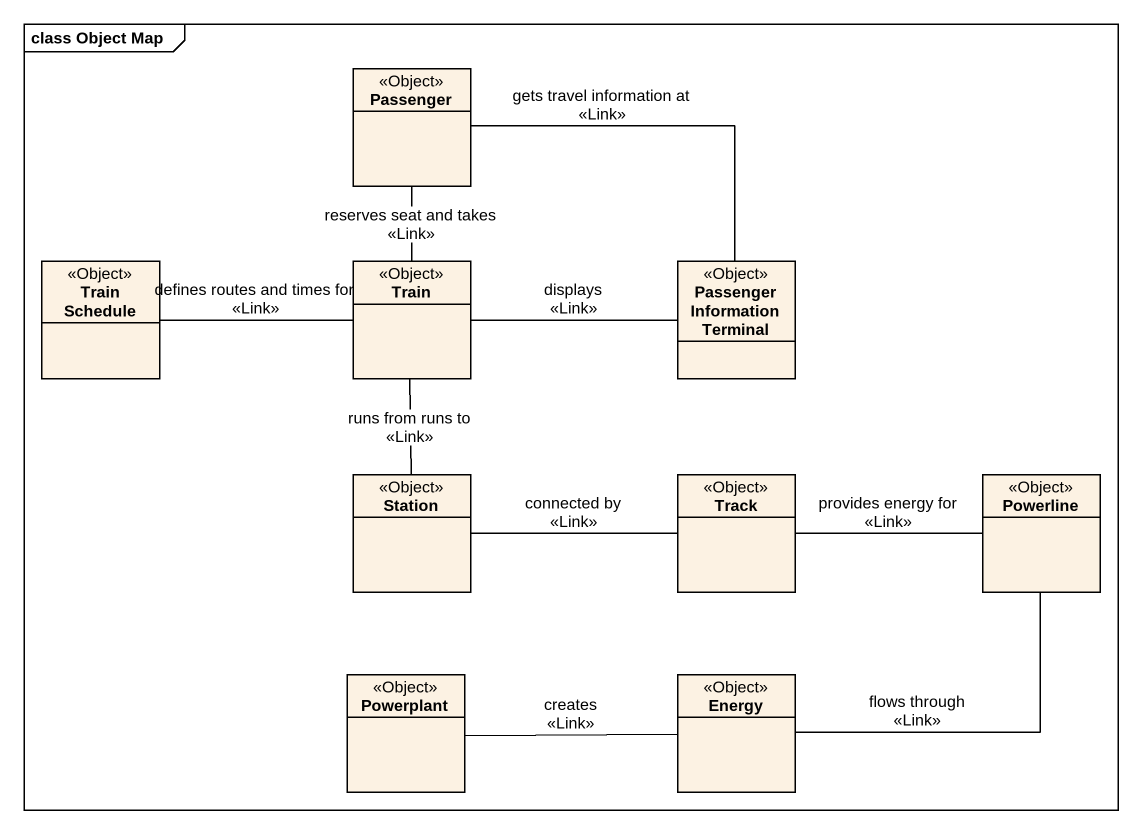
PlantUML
@startuml
mainframe class Object Map
hide circle
hide empty members
class Passenger <<Object>>
class "Train Schedule" as Train_Schedule <<Object>>
class Train <<Object>>
class "Passenger Information Terminal" as Passenger_Information <<Object>>
class Station <<Object>>
class Track <<Object>>
class Powerline <<Object>>
class Powerplant <<Object>>
class Energy <<Object>>
Passenger -right- Passenger_Information : gets travel information at\n<<Link>>
Train_Schedule -right- Train : defines routes and times for\n<<Link>>
Train -up- Passenger : reserves seat and takes\n<<Link>>
Train -right- Passenger_Information : displays\n<<Link>>
Train -- Station : runs from runs to\n<<Link>>
Station -right- Track : connected by\n<<Link>>
Powerline -left- Track : provides energy for\n<<Link>>
Powerplant -right- Energy : creates\n<<Link>>
Energy -up- Powerline : flows through\n<<Link>>
@enduml
